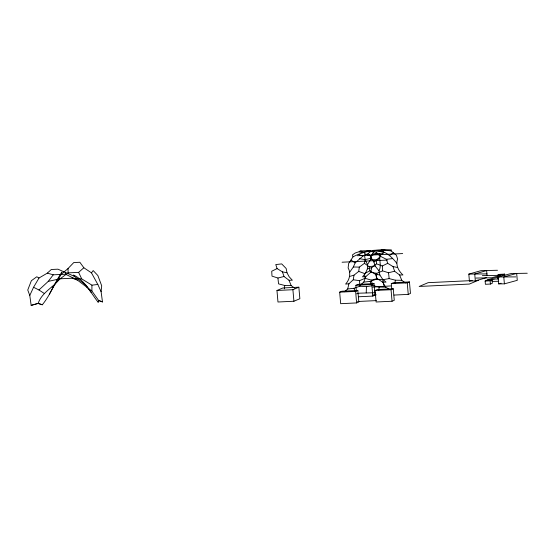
<?xml version="1.0" encoding="UTF-8"?>
<svg xmlns="http://www.w3.org/2000/svg" width="555" height="555" viewBox="0 0 555 555"><rect width="100%" height="100%" fill="white"/><g stroke="black" fill="none" stroke-linecap="round" stroke-linejoin="round"><path stroke-width="0.83" d="M101.1 291.673L97.826 284.465L91.485 272.866L93.191 270.576L97.86 275.537L101.697 285.818L101.1 291.673L102.481 301.92L98.63 300.498L91.887 290.98L91.929 285.166L81.717 278.894L72.254 278.215L59.864 278.804L48.236 281.406L38.947 289.974L33.557 287.268L29.783 295.454L31.163 305.382L38.129 303.384L42.298 304.792C50.491 294.83 54.709 282.564 61.889 272.068L61.272 274.302L53.46 286.581L49.367 294.143M364.427 263.327L369.068 266.643L369.935 270.847L375.27 274.142L377.171 278.624L382.686 282.162L386.023 282.127L382.374 278.853L379.856 274.989L378.954 270.757L375.083 265.942L373.904 262.022L371.399 258.151L365.135 259.643L364.427 263.327L359.307 267.108L358.724 271.388L354 275.169L353.257 279.775L348.908 283.792L345.612 284.077C349.601 279.789 351.225 273.185 348.131 267.933L348.616 263.59L353.022 256.847C364.836 250.541 378.149 249.181 391.365 249.91L391.032 250.853L396.416 255.251L397.609 259.025C395.354 264.874 398.566 271.055 402.937 274.954L399.621 274.975L394.591 271.222L393.037 266.601L387.695 263.306L386.384 259.289L380.681 256.417L379.398 253.579L372.967 253.038L371.073 256.146L370.539 259.664L367.521 264.596L367.368 268.904L365.558 273.095L362.526 276.862L365.835 276.577L370.671 272.352L371.767 267.6L376.484 263.833L376.623 259.754L380.681 256.417M366.224 292.853L366.425 286.671L372.683 285.596L379.183 287.074L385.669 287.157L389.721 289.592M360.195 285.097L363.775 282.113L370.199 281.392L376.373 279.2L376.803 273.317L382.603 270.861L388.535 272.762L394.591 271.222M378.781 290.404L379.183 287.074M284.285 288.857L284.743 285.478L278.554 283.869L277.93 278.034L272.005 276.133L271.714 271.242L277.091 268.578L282.44 271.874L286.984 272.748L289.148 276.751L292.332 280.226L289.016 280.254L283.993 276.501L282.44 271.874M394.882 283.584L395.347 280.199L389.159 278.589L382.77 279.72L376.373 279.2M370.518 250.569L359.966 250.971L364.108 252.136L365.079 254.072L364.684 256.757L365.502 260.545L367.521 264.596M378.954 270.757C381.833 265.817 378.947 260.586 379.946 255.557L383.012 253.448L383.637 251.609L382.374 250.763L376.269 252.039L373.015 251.193L369.977 251.824L368.569 251.408M344.461 291.75L347.687 288.982L348.908 283.792M364.108 252.136L367.237 251.061L367.348 250.624M91.263 292.527L85.532 284.791L74.342 276.328L73.517 275.016C84.998 280.324 90.59 292.728 98.138 302.191L98.63 300.498L102.481 301.92M98.138 302.191L98.63 300.498M363.775 282.113L365.835 276.577M372.967 253.038L373.661 251.471L375.527 250.444C384.761 250.18 391.462 256.479 396.749 263.209M349.733 272.165L353.327 266.99L355.138 262.917L363.025 255.987L368.208 253.566L369.977 251.824M31.163 305.382L38.135 303.384C42.027 292.18 52.989 287.754 59.864 278.804M33.557 287.268L39.003 278.013L47.328 273.136L51.289 269.501L57.928 269.182L74.342 276.328M48.236 281.406L53.266 274.815L65.58 274.225L77.284 280.018L91.887 290.98M61.272 274.302L68.064 268.502L73.773 262.557L79.851 262.265L83.84 267.753L91.485 272.866M58.566 279.998L68.078 272.873L78.623 272.373L83.84 267.753M389.832 255.258L393.467 252.726M373.904 262.022L379.419 258.685M358.724 271.388L364.524 273.539L369.935 270.847M376.484 263.833L382.319 265.97L387.695 263.306M373.015 251.193L374.972 250.361M353.022 256.847L352.439 254.911L355.269 252.969L361.159 251.026M382.374 250.763L384.358 249.923M276.959 290.473L282.904 287.962L298.854 287.199L299.86 298.729L293.914 301.247L277.972 302.003L276.959 290.473L292.908 289.71L298.854 287.199M353.257 279.775L359.529 280.67L365.079 278.312L371.253 280.102L377.171 278.624M339.667 292.159L341.887 291.222L357.829 290.459L358.835 301.989L356.622 302.926L340.673 303.689L339.667 292.159L355.616 291.396L357.829 290.459M356.359 291.077L355.859 285.312L358.072 284.375L374.021 283.619L375.027 295.149L372.814 296.086L358.544 296.765M355.859 285.312L371.801 284.555L374.021 283.619M375.097 290.466L377.317 289.53L393.259 288.773L394.272 300.304L392.052 301.24L376.11 301.996L375.097 290.466L391.046 289.71L393.259 288.773M391.719 288.565L391.289 283.626L393.509 282.689L409.451 281.926L410.464 293.456L408.244 294.393L393.981 295.073M391.289 283.626L407.238 282.863L409.451 281.926M497.953 278.423L497.668 275.176L499.625 274.35L504.62 274.115L504.759 275.731M485.125 281.052L487.082 280.219L492.077 279.984L492.361 283.23L490.398 284.056L485.41 284.299L485.125 281.052L490.114 280.809L492.077 279.984M504.62 274.115L502.657 274.94L497.668 275.176M52.149 287.06L53.46 286.581M347.687 288.982L354.034 288.281L359.897 286.214L366.425 286.671M368.208 253.566L370.345 255.64L376.574 253.767L379.946 255.557M367.368 268.904L371.767 267.6M497.495 270.264L481.012 270.667L468.808 274.108L469.412 281.01L475.337 280.934L486.444 277.666M349.643 276.445L354 275.169M469.412 281.01L471.042 280.552M489.448 280.615L495.122 279.04L498.466 278.978M504.391 283.848L517.274 280.33L516.67 273.428L503.787 276.945L504.391 283.848L498.647 283.876L498.043 276.973L511.19 273.525L527.25 273.24M498.647 283.876L501.116 283.23M277.93 278.034L283.993 276.501M487.13 279.887L500.548 276.501M380.98 251.124L384.927 250.222L391.032 250.853M356.587 293.824L359.522 293.172L375.312 292.693M379.398 253.579L384.754 252.476M91.929 285.166L97.826 284.465M369.068 266.643L375.083 265.942M372.683 287.108L390.762 285.929M386.384 259.289L392.295 258.637M357.434 255.73L402.673 253.573M342.088 262.217L387.335 260.059M472.291 280.566L428.141 282.668L419.192 286.456L469.391 284.063L478.348 280.275L476.62 280.358M372.87 295.024L376.283 294.858M357.524 301.504L376.304 300.609M482.371 275.641L500.652 275.308L491.737 277.777L475.947 278.069M492.056 281.406L498.737 281.281M468.808 274.108L487.054 273.886M498.043 276.973L515.727 276.896M370.539 259.664L376.623 259.754M395.347 280.199L401.764 280.317L405.455 282.939M284.743 285.478L291.16 285.596L294.851 288.212M353.327 266.99L359.307 267.108M367.237 251.061L373.661 251.471M381.146 249.965L384.927 250.222M373.591 250.291L375.527 250.444M370.671 272.352L376.803 273.317M359.605 258.72L365.135 259.643M375.27 274.142L379.856 274.989M393.037 266.601L397.588 267.475M359.182 251.873L362.471 252.691M47.328 273.136L53.266 274.815M358.877 254.613L363.025 255.987M38.129 303.384L42.298 304.792M365.079 254.072L371.073 256.146M72.254 278.215L77.284 280.018M39.003 278.013L36.79 276.765L31.378 280.698L27.75 290.008L29.783 295.454M38.947 289.974L43.97 293.269M351.031 260.045L355.138 262.917M85.532 284.791L87.35 287.663M382.686 282.162L385.669 287.157M78.623 272.373L81.717 278.894M370.345 255.64L371.399 258.151M399.621 274.975L401.764 280.317M289.016 280.254L291.16 285.596M277.091 268.578L275.779 264.562L281.697 263.909L286.151 268.488L286.984 272.748M354.034 288.281L355.075 291.541M370.199 281.392L371.17 284.708M371.253 280.102L372.683 285.596M382.77 279.72L384.053 286.248M376.269 252.039L376.574 253.767M65.296 272.276L65.58 274.225M364.524 273.539L365.079 278.312M388.535 272.762L389.159 278.589M490.114 280.809L490.398 284.056M487.082 275.71L486.631 270.535L474.733 274.031L475.337 280.934M407.238 282.863L408.244 294.393M391.046 289.71L392.052 301.24M371.801 284.555L372.814 296.086M355.616 291.396L356.622 302.926M292.908 289.71L293.914 301.247M359.529 280.67L359.897 286.214M382.319 265.97L382.603 270.861M68.064 268.502L68.078 272.873"/></g></svg>
